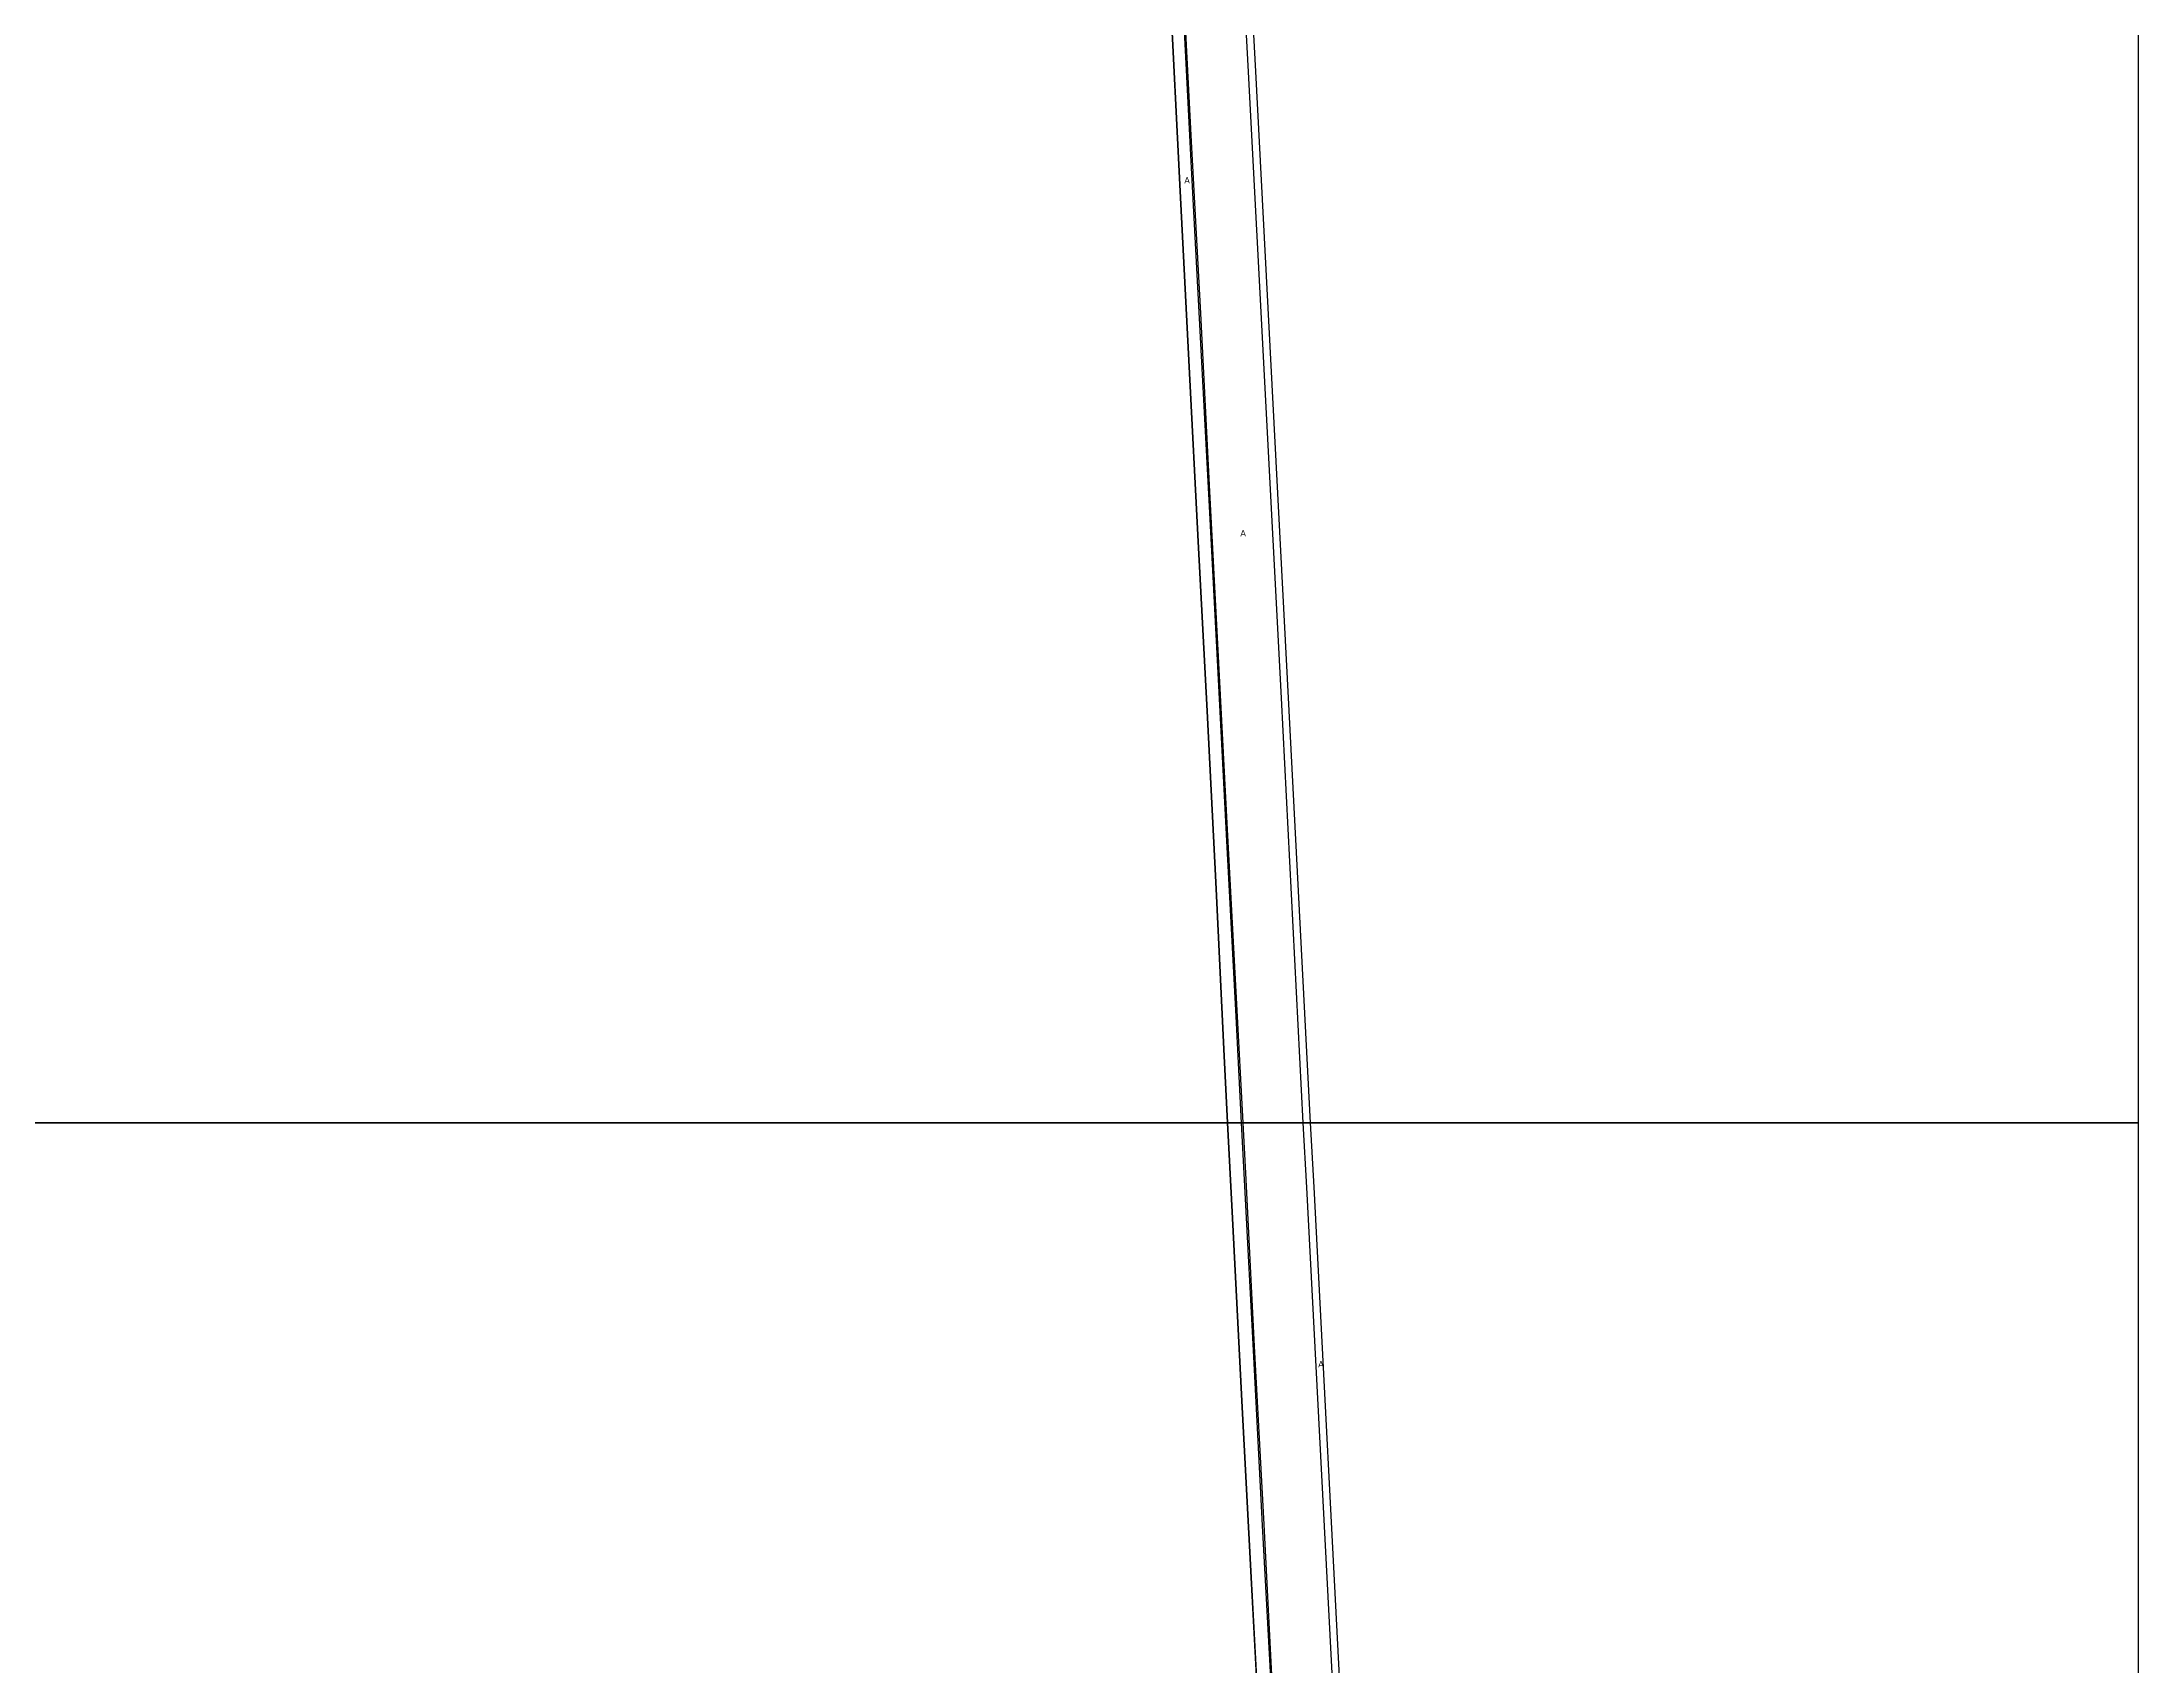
# Model space of a CAD drawing. Header units: metres. Extents: x -12000 to -11200, y -102000 to -99000.
# Drawn here: x -11448.4 to -11200, y -101464.3 to -101272 of the extents above; entities that cross this region are included whole.
import ezdxf

# ---------------------------------------------------------------- set-up
doc = ezdxf.new("R2010")
doc.units = ezdxf.units.M
doc.header["$LTSCALE"] = 2.5
for name, color, linetype in [('図郭', 7, 'Continuous'), ('歩道・分離帯・安全施設', 7, 'Continuous'), ('舗装', 7, 'Continuous'), ('道路', 7, 'Continuous')]:
    doc.layers.add(name, color=color, linetype=linetype)
doc.styles.add('YOKO_DECO', font='')
doc.styles.get('YOKO_DECO').set_extended_font_data('MS PGothic')

msp = doc.modelspace()

# ---------------------------------------------------------------- linework, layer by layer
at = {"layer": '図郭'}
for points in [[(-12000, -100800), (-11200, -100800), (-11200, -101400), (-12000, -101400)], [(-12000, -101400), (-11200, -101400), (-11200, -102000), (-12000, -102000)]]:
    msp.add_lwpolyline(points, close=True, dxfattribs=at)
at = {"layer": '歩道・分離帯・安全施設'}
for points in [[(-11322.62, -101086.05), (-11320.4, -101128.74), (-11319.58, -101144.53), (-11318.58, -101162.7), (-11317.53, -101182.83), (-11316.44, -101202.99), (-11315.4, -101223.02), (-11314.3, -101243.7), (-11313.24, -101263.93), (-11312.21, -101283.78), (-11311.12, -101304.16), (-11310.04, -101325.24), (-11309.03, -101344.03), (-11307.97, -101364.51), (-11306.84, -101385.94), (-11306.1, -101400)], [(-11322.62, -101086.05), (-11320.4, -101128.74), (-11319.58, -101144.53), (-11318.58, -101162.7), (-11317.53, -101182.83), (-11316.44, -101202.99), (-11315.4, -101223.02), (-11314.3, -101243.7), (-11313.24, -101263.93), (-11312.21, -101283.78), (-11311.12, -101304.16), (-11310.04, -101325.24), (-11309.03, -101344.03), (-11307.97, -101364.51), (-11306.84, -101385.94), (-11306.1, -101400)], [(-11306.23, -101400), (-11306.89, -101387.39), (-11307.97, -101366.61), (-11309.05, -101345.96), (-11310, -101327.77), (-11311.11, -101306.95), (-11312.19, -101286.12), (-11313.27, -101265.21), (-11314.24, -101247.23), (-11315.33, -101226.35), (-11316.43, -101205.42), (-11317.54, -101184.55), (-11318.61, -101163.6), (-11319.58, -101145.66), (-11320.35, -101131.31), (-11320.5, -101128.74), (-11320.88, -101121.6)], [(-11312.85, -101127.97), (-11313.23, -101129.72), (-11310.07, -101189.72), (-11310.05, -101190.09), (-11307.43, -101238.98), (-11305.46, -101275.51), (-11301.56, -101349.71), (-11298.96, -101400)], [(-11312.85, -101127.97), (-11313.23, -101129.72), (-11310.07, -101189.72), (-11310.05, -101190.09), (-11307.43, -101238.98), (-11305.46, -101275.51), (-11301.56, -101349.71), (-11298.96, -101400)], [(-11302.1, -101480.55), (-11302.61, -101468.67), (-11303.74, -101447.69), (-11304.79, -101427.7), (-11305.84, -101407.51), (-11306.23, -101400)], [(-11306.1, -101400), (-11305.79, -101405.98), (-11304.74, -101426.47), (-11303.61, -101447.59), (-11302.53, -101468.52)], [(-11306.1, -101400), (-11305.79, -101405.98), (-11304.74, -101426.47), (-11303.61, -101447.59), (-11302.53, -101468.52)], [(-11298.96, -101400), (-11298.56, -101407.68), (-11295.23, -101471.25), (-11294.46, -101476.67), (-11293.86, -101476.58)], [(-11298.96, -101400), (-11298.56, -101407.68), (-11295.23, -101471.25), (-11294.46, -101476.67), (-11293.86, -101476.58)]]:
    msp.add_lwpolyline(points, dxfattribs=at)
at = {"layer": '道路'}
for points in [[(-11325.16, -101080.8), (-11323.54, -101116.46), (-11322.88, -101127.8), (-11322.68, -101131.22), (-11321.86, -101131.17), (-11321.82, -101131.88), (-11321.68, -101134.74), (-11321.19, -101144.13), (-11320.09, -101165.18), (-11319.06, -101184.56), (-11317.5, -101214.62), (-11316.36, -101235.51), (-11314.74, -101265.31), (-11313.53, -101289.64), (-11312.43, -101310.47), (-11311.38, -101331.16), (-11310.3, -101351.24), (-11309.23, -101372.28), (-11308.33, -101391.27), (-11307.9, -101400)], [(-11313.15, -101110.57), (-11311.39, -101116.68), (-11312.97, -101116.89), (-11312.98, -101116.59), (-11313.48, -101116.61), (-11312.85, -101127.97), (-11312.15, -101127.93), (-11312.14, -101130.47), (-11312.32, -101130.49), (-11309.2, -101189.68), (-11309.18, -101190.04), (-11306.56, -101238.93), (-11304.6, -101275.46), (-11300.7, -101349.67), (-11298.09, -101400)], [(-11307.9, -101400), (-11308.33, -101391.27), (-11309.23, -101372.28), (-11310.3, -101351.24), (-11311.38, -101331.16), (-11312.43, -101310.47), (-11313.53, -101289.64), (-11314.74, -101265.31), (-11316.36, -101235.51), (-11317.5, -101214.62), (-11319.06, -101184.56), (-11320.09, -101165.18), (-11321.19, -101144.13), (-11321.68, -101134.74), (-11321.81, -101132.13), (-11312.26, -101131.63), (-11309.2, -101189.68), (-11306.56, -101238.93), (-11304.6, -101275.46)], [(-11304.6, -101275.46), (-11300.7, -101349.67), (-11298.09, -101400)], [(-11298.09, -101400), (-11297.69, -101407.64), (-11294.38, -101470.95), (-11304.15, -101471.42), (-11305.11, -101453.85), (-11306.19, -101432.94), (-11307.37, -101410.53), (-11307.9, -101400)], [(-11307.9, -101400), (-11307.37, -101410.53), (-11306.19, -101432.94), (-11305.11, -101453.85), (-11304.14, -101471.67), (-11303.96, -101490.11)], [(-11298.09, -101400), (-11297.69, -101407.64), (-11294.38, -101470.95), (-11294.36, -101471.2), (-11293.51, -101471.16), (-11293.33, -101476.5), (-11293.86, -101476.58), (-11292.93, -101497.78), (-11292.45, -101509.03), (-11292.04, -101519.6), (-11291.68, -101528.19), (-11291.27, -101536.45)]]:
    msp.add_lwpolyline(points, dxfattribs=at)

# ---------------------------------------------------------------- texts
at = {"layer": '舗装', "style": 'YOKO_DECO'}
for p in [(-11313.02, -101288.74, 122.12), (-11306.38, -101330.54, 122.08), (-11297.16, -101428.98, 121.85)]:
    msp.add_text('A', height=0.75, dxfattribs=at).set_placement(p)

doc.saveas('drawing.dxf')
